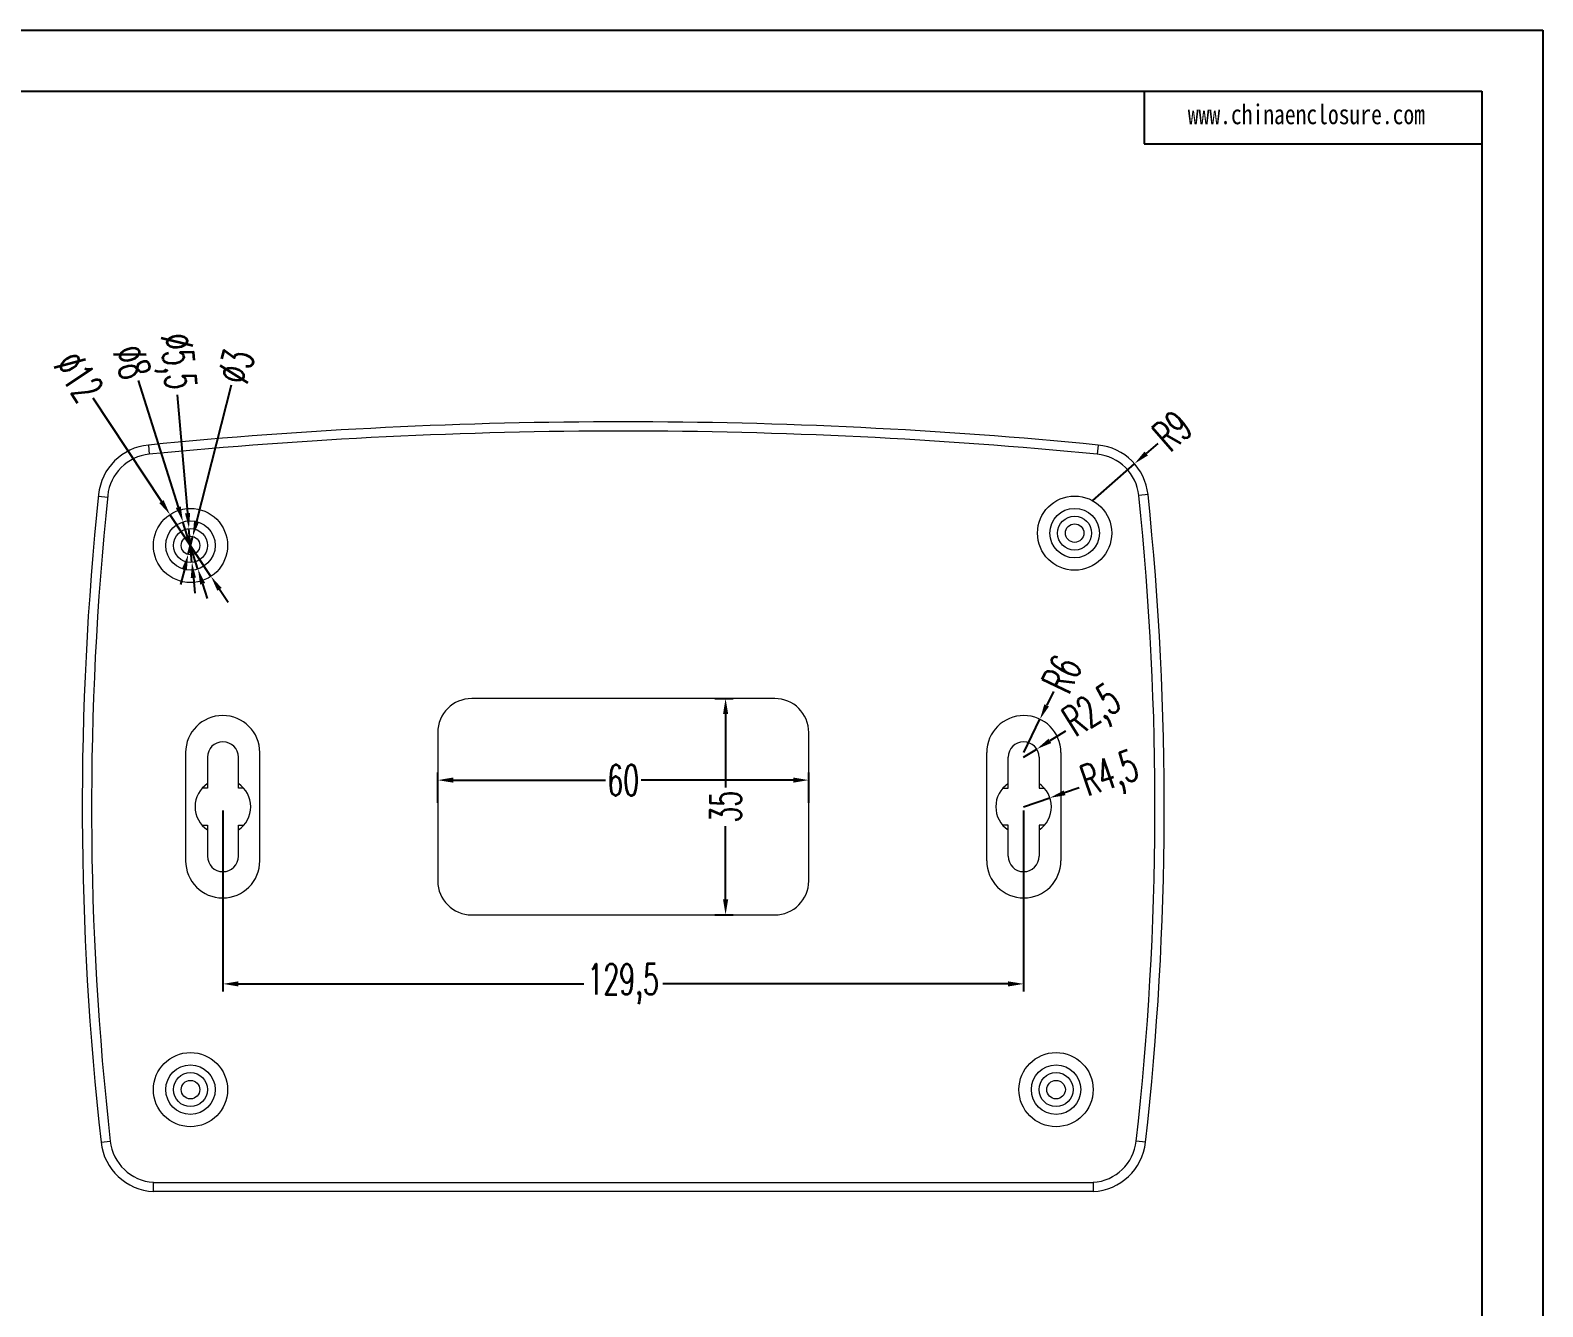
# Model space of a CAD drawing. Header units: inches. Extents: x 2104 to 4068, y 410 to 1569.
# Drawn here: x 3139.8 to 3384.4, y 616.2 to 822.7 of the extents above; entities that cross this region are included whole.
import ezdxf

# ---------------------------------------------------------------- set-up
doc = ezdxf.new("R2010")
doc.units = ezdxf.units.IN
doc.layers.add('文字', color=81, linetype='Continuous')
doc.styles.add('SLDTEXTSTYLE2', font='TXT', dxfattribs={"width": 0.6, "bigfont": 'bigfont'})
doc.styles.add('宋体', font='', dxfattribs={"width": 0.8, "height": 3.5})
doc.styles.get('宋体').set_extended_font_data('SimSun')
doc.dimstyles.new('5', dxfattribs={"dimtxt": 5, "dimasz": 2.5, "dimexe": 1.25, "dimexo": 0.625, "dimtad": 0, "dimzin": 12, "dimtxsty": 'SLDTEXTSTYLE2', "dimcen": 2.5, "dimclrd": 3, "dimclre": 3, "dimclrt": 256, "dimadec": 0, "dimazin": 0, "dimtfac": 1, "dimtmove": 0, "dimatfit": 3, "dimfxl": 1, "dimarcsym": 0})

# ---------------------------------------------------------------- blocks, each defined once
blk = doc.blocks.new('*D53')
at = {"color": 3, "lineweight": -2}
for p, q in [((3149.87, 763.21), (3160.98, 746.43)), ((3168.99, 734.34), (3162.36, 744.34)), ((3170.37, 732.25), (3171.75, 730.17))]:
    blk.add_line(p, q, dxfattribs=at)
at = {"color": 3}
for points in [[(3161.33, 746.66), (3160.63, 746.2), (3162.36, 744.34)], [(3170.71, 732.48), (3170.02, 732.02), (3168.99, 734.34)]]:
    blk.add_solid(points, dxfattribs=at)
at = {"layer": 'Defpoints', "color": 0}
for p in [(3162.36, 744.34), (3168.99, 734.34)]:
    blk.add_point(p, dxfattribs=at)
at = {"insert": (3147.59, 766.65), "char_height": 5, "attachment_point": 5, "rotation": 303.5078, "style": 'SLDTEXTSTYLE2'}
blk.add_mtext('∅12', dxfattribs=at)
blk = doc.blocks.new('*D54')
at = {"color": 3, "lineweight": -2}
for p, q in [((3157.19, 766.04), (3163.71, 745.53)), ((3166.88, 735.53), (3164.46, 743.15)), ((3167.64, 733.14), (3168.4, 730.76))]:
    blk.add_line(p, q, dxfattribs=at)
at = {"color": 3}
for points in [[(3164.1, 745.66), (3163.31, 745.41), (3164.46, 743.15)], [(3168.04, 733.27), (3167.24, 733.02), (3166.88, 735.53)]]:
    blk.add_solid(points, dxfattribs=at)
at = {"layer": 'Defpoints', "color": 0}
for p in [(3164.46, 743.15), (3166.88, 735.53)]:
    blk.add_point(p, dxfattribs=at)
at = {"insert": (3156.25, 769.02), "char_height": 5, "attachment_point": 5, "rotation": 287.6205, "style": 'SLDTEXTSTYLE2'}
blk.add_mtext('∅8', dxfattribs=at)
blk = doc.blocks.new('*D55')
at = {"color": 3, "lineweight": -2}
for p, q in [((3163.51, 763.68), (3165.21, 744.57)), ((3165.92, 736.6), (3165.43, 742.08)), ((3166.14, 734.11), (3166.36, 731.62))]:
    blk.add_line(p, q, dxfattribs=at)
at = {"color": 3}
for points in [[(3165.62, 744.6), (3164.79, 744.53), (3165.43, 742.08)], [(3166.55, 734.15), (3165.72, 734.07), (3165.92, 736.6)]]:
    blk.add_solid(points, dxfattribs=at)
at = {"layer": 'Defpoints', "color": 0}
for p in [(3165.43, 742.08), (3165.92, 736.6)]:
    blk.add_point(p, dxfattribs=at)
at = {"insert": (3163.04, 769.03), "char_height": 5, "attachment_point": 5, "rotation": 275.0737, "style": 'SLDTEXTSTYLE2'}
blk.add_mtext('∅5,5', dxfattribs=at)
blk = doc.blocks.new('*D56')
at = {"color": 3, "lineweight": -2}
for p, q in [((3172.26, 765.27), (3166.66, 743.21)), ((3165.3, 737.88), (3166.04, 740.79)), ((3164.69, 735.46), (3164.07, 733.04))]:
    blk.add_line(p, q, dxfattribs=at)
at = {"color": 3}
for points in [[(3166.25, 743.32), (3167.06, 743.11), (3166.04, 740.79)], [(3164.28, 735.56), (3165.09, 735.36), (3165.3, 737.88)]]:
    blk.add_solid(points, dxfattribs=at)
at = {"layer": 'Defpoints', "color": 0}
for p in [(3166.04, 740.79), (3165.3, 737.88)]:
    blk.add_point(p, dxfattribs=at)
at = {"insert": (3173.03, 768.29), "char_height": 5, "attachment_point": 5, "rotation": 75.7483, "style": 'SLDTEXTSTYLE2'}
blk.add_mtext('∅3', dxfattribs=at)
blk = doc.blocks.new('*D58')
at = {"color": 3, "lineweight": -2}
for p, q in [((3205.67, 697.71), (3205.67, 702.64)), ((3265.67, 697.71), (3265.67, 702.64)), ((3208.17, 701.39), (3232.8, 701.39)), ((3263.17, 701.39), (3238.55, 701.39))]:
    blk.add_line(p, q, dxfattribs=at)
at = {"color": 3}
for points in [[(3208.17, 701.81), (3208.17, 700.98), (3205.67, 701.39)], [(3263.17, 701.81), (3263.17, 700.98), (3265.67, 701.39)]]:
    blk.add_solid(points, dxfattribs=at)
at = {"layer": 'Defpoints', "color": 0}
for p in [(3265.67, 701.39), (3205.67, 697.09), (3265.67, 697.09)]:
    blk.add_point(p, dxfattribs=at)
at = {"insert": (3235.67, 701.39), "char_height": 5, "attachment_point": 5, "style": 'SLDTEXTSTYLE2'}
blk.add_mtext('60', dxfattribs=at)
blk = doc.blocks.new('*D59')
at = {"color": 3, "lineweight": -2}
for p, q in [((3250.47, 714.59), (3253.47, 714.59)), ((3252.22, 712.09), (3252.22, 700.21)), ((3252.22, 682.09), (3252.22, 693.96)), ((3250.47, 679.59), (3253.47, 679.59))]:
    blk.add_line(p, q, dxfattribs=at)
at = {"color": 3}
for points in [[(3251.81, 712.09), (3252.64, 712.09), (3252.22, 714.59)], [(3251.81, 682.09), (3252.64, 682.09), (3252.22, 679.59)]]:
    blk.add_solid(points, dxfattribs=at)
at = {"layer": 'Defpoints', "color": 0}
for p in [(3249.85, 714.59), (3249.85, 679.59), (3252.22, 679.59)]:
    blk.add_point(p, dxfattribs=at)
at = {"insert": (3252.22, 697.09), "char_height": 5, "attachment_point": 5, "rotation": 90, "style": 'SLDTEXTSTYLE2'}
blk.add_mtext('35', dxfattribs=at)
blk = doc.blocks.new('*D60')
at = {"color": 3, "lineweight": -2}
for p, q in [((3305.25, 715.74), (3304.16, 713.49)), ((3300.46, 705.84), (3303.07, 711.24))]:
    blk.add_line(p, q, dxfattribs=at)
at = {"color": 3}
blk.add_solid([(3303.78, 713.67), (3304.53, 713.31), (3303.07, 711.24)], dxfattribs=at)
at = {"layer": 'Defpoints', "color": 0}
for p in [(3303.07, 711.24), (3300.46, 705.84)]:
    blk.add_point(p, dxfattribs=at)
at = {"insert": (3306.61, 718.55), "char_height": 5, "attachment_point": 5, "rotation": 64.1893, "style": 'SLDTEXTSTYLE2'}
blk.add_mtext('R6', dxfattribs=at)
blk = doc.blocks.new('*D61')
at = {"color": 3, "lineweight": -2}
for p, q in [((3307.19, 709.3), (3304.67, 707.73)), ((3300.42, 705.09), (3302.55, 706.41))]:
    blk.add_line(p, q, dxfattribs=at)
at = {"color": 3}
blk.add_solid([(3304.45, 708.09), (3304.89, 707.38), (3302.55, 706.41)], dxfattribs=at)
at = {"layer": 'Defpoints', "color": 0}
for p in [(3300.42, 705.09), (3302.55, 706.41)]:
    blk.add_point(p, dxfattribs=at)
at = {"insert": (3311.76, 712.15), "char_height": 5, "attachment_point": 5, "rotation": 31.9169, "style": 'SLDTEXTSTYLE2'}
blk.add_mtext('R2,5', dxfattribs=at)
blk = doc.blocks.new('*D62')
at = {"color": 3, "lineweight": -2}
for p, q in [((3309.42, 700.14), (3307.05, 699.34)), ((3300.42, 697.09), (3304.68, 698.53))]:
    blk.add_line(p, q, dxfattribs=at)
at = {"color": 3}
blk.add_solid([(3306.92, 699.73), (3307.19, 698.94), (3304.68, 698.53)], dxfattribs=at)
at = {"layer": 'Defpoints', "color": 0}
for p in [(3304.68, 698.53), (3300.42, 697.09)]:
    blk.add_point(p, dxfattribs=at)
at = {"insert": (3314.51, 701.87), "char_height": 5, "attachment_point": 5, "rotation": 18.7414, "style": 'SLDTEXTSTYLE2'}
blk.add_mtext('R4,5', dxfattribs=at)
blk = doc.blocks.new('*D63')
at = {"color": 3, "lineweight": -2}
for p, q in [((3322.12, 755.85), (3320.24, 754.21)), ((3311.6, 746.63), (3318.36, 752.56))]:
    blk.add_line(p, q, dxfattribs=at)
at = {"color": 3}
blk.add_solid([(3319.97, 754.52), (3320.52, 753.89), (3318.36, 752.56)], dxfattribs=at)
at = {"layer": 'Defpoints', "color": 0}
for p in [(3318.36, 752.56), (3311.6, 746.63)]:
    blk.add_point(p, dxfattribs=at)
at = {"insert": (3324.47, 757.91), "char_height": 5, "attachment_point": 5, "rotation": 41.2325, "style": 'SLDTEXTSTYLE2'}
blk.add_mtext('R9', dxfattribs=at)
blk = doc.blocks.new('*D102')
at = {"color": 3, "lineweight": -2}
for p, q in [((3170.92, 696.46), (3170.92, 667.19)), ((3300.42, 696.46), (3300.42, 667.19)), ((3173.42, 668.44), (3229.3, 668.44)), ((3297.92, 668.44), (3242.05, 668.44))]:
    blk.add_line(p, q, dxfattribs=at)
at = {"color": 3}
for points in [[(3173.42, 668.85), (3173.42, 668.02), (3170.92, 668.44)], [(3297.92, 668.85), (3297.92, 668.02), (3300.42, 668.44)]]:
    blk.add_solid(points, dxfattribs=at)
at = {"layer": 'Defpoints', "color": 0}
for p in [(3170.92, 697.09), (3300.42, 697.09), (3300.42, 668.44)]:
    blk.add_point(p, dxfattribs=at)
at = {"insert": (3235.67, 668.44), "char_height": 5, "attachment_point": 5, "style": 'SLDTEXTSTYLE2'}
blk.add_mtext('129,5', dxfattribs=at)

msp = doc.modelspace()

# ---------------------------------------------------------------- linework, layer by layer
for p, q in [((2800.485, 822.657), (3384.387, 822.657)), ((3384.387, 822.657), (3384.387, 409.797)), ((2815.594, 812.827), (3374.557, 812.827)), ((3319.946, 812.827), (3319.946, 804.294)), ((3374.557, 812.827), (3374.557, 419.627)), ((3319.946, 804.294), (3374.557, 804.294))]:
    msp.add_line(p, q)
at = {"color": 7, "linetype": 'Continuous', "lineweight": 15}
for p, q in [((3158.873, 755.583), (3159.019, 754.091)), ((3312.474, 755.583), (3312.328, 754.091)), ((3150.799, 747.31), (3152.291, 747.155)), ((3320.547, 747.56), (3319.055, 747.405)), ((3260.173, 714.588), (3211.173, 714.588)), ((3205.673, 709.088), (3205.673, 685.088)), ((3265.673, 685.088), (3265.673, 709.088)), ((3164.89, 705.838), (3164.89, 688.338)), ((3168.423, 705.088), (3168.423, 700.83)), ((3173.423, 700.83), (3173.423, 705.088)), ((3176.89, 688.338), (3176.89, 705.838)), ((3294.456, 688.338), (3294.456, 705.838)), ((3297.923, 700.83), (3297.923, 705.088)), ((3302.923, 705.088), (3302.923, 700.83)), ((3306.456, 705.838), (3306.456, 688.338)), ((3168.423, 700.088), (3167.569, 700.088)), ((3168.423, 700.83), (3168.423, 700.088)), ((3173.423, 700.088), (3173.423, 700.83)), ((3174.277, 700.088), (3173.423, 700.088)), ((3297.069, 700.088), (3297.923, 700.088)), ((3297.923, 700.088), (3297.923, 700.83)), ((3302.923, 700.83), (3302.923, 700.088)), ((3302.923, 700.088), (3303.777, 700.088)), ((3167.569, 694.088), (3168.423, 694.088)), ((3168.423, 694.088), (3168.423, 693.346)), ((3168.423, 693.346), (3168.423, 689.088)), ((3173.423, 693.346), (3173.423, 694.088)), ((3173.423, 694.088), (3174.277, 694.088)), ((3173.423, 689.088), (3173.423, 693.346)), ((3297.923, 694.088), (3297.069, 694.088)), ((3297.923, 693.346), (3297.923, 694.088)), ((3297.923, 689.088), (3297.923, 693.346)), ((3302.923, 694.088), (3302.923, 693.346)), ((3303.777, 694.088), (3302.923, 694.088)), ((3302.923, 693.346), (3302.923, 689.088)), ((3211.173, 679.588), (3260.173, 679.588)), ((3151.209, 642.834), (3152.699, 643.001)), ((3320.138, 642.834), (3318.647, 643.001)), ((3159.673, 636.353), (3159.673, 636.338)), ((3159.673, 636.338), (3311.673, 636.338)), ((3159.673, 634.838), (3159.673, 636.338)), ((3311.673, 636.338), (3311.673, 636.353)), ((3311.673, 636.338), (3311.673, 634.838)), ((3311.673, 634.838), (3159.673, 634.838))]:
    msp.add_line(p, q, dxfattribs=at)
for centre, radius in [((3308.673, 741.338), 6), ((3165.673, 739.338), 6), ((3308.673, 741.338), 4), ((3308.673, 741.338), 2.75), ((3165.673, 739.338), 4), ((3165.673, 739.338), 2.75), ((3308.673, 741.338), 1.5), ((3165.673, 739.338), 1.5), ((3165.673, 651.338), 6), ((3305.673, 651.338), 6), ((3165.673, 651.338), 4), ((3165.673, 651.338), 2.75), ((3305.673, 651.338), 4), ((3305.673, 651.338), 2.75), ((3165.673, 651.338), 1.5), ((3305.673, 651.338), 1.5)]:
    msp.add_circle(centre, radius, dxfattribs=at)
for centre, radius, start, end in [((3235.673, -28.021), 787.359, 84.402353, 95.597647), ((3235.673, -28.021), 785.859, 84.402353, 95.597647), ((3159.75, 746.626), 9, 95.59765, 174.04366), ((3159.75, 746.626), 7.5, 95.59765, 174.04366), ((3311.596, 746.626), 7.5, 5.95634, 84.40235), ((3311.596, 746.626), 9, 5.95634, 84.40235), ((3634.556, 697.088), 486.383, 174.04366, 186.40443), ((3634.556, 697.088), 484.883, 174.04366, 186.40443), ((2836.79, 697.088), 484.883, 353.59557, 5.95634), ((2836.79, 697.088), 486.383, 353.59557, 5.95634), ((3211.173, 709.088), 5.5, 90, 180), ((3260.173, 709.088), 5.5, 0, 90), ((3170.89, 705.838), 6, 0, 180), ((3300.456, 705.838), 6, 0, 180), ((3170.923, 705.088), 2.5, 0, 180), ((3300.423, 705.088), 2.5, 0, 180), ((3170.923, 697.088), 4.5, 123.74899, 236.25101), ((3170.923, 697.088), 4.5, 303.74899, 56.25101), ((3300.423, 697.088), 4.5, 123.74899, 236.25101), ((3300.423, 697.088), 4.5, 303.74899, 56.25101), ((3170.89, 688.338), 6, 180, 0), ((3170.923, 689.088), 2.5, 180, 0), ((3300.456, 688.338), 6, 180, 0), ((3300.423, 689.088), 2.5, 180, 0), ((3211.173, 685.088), 5.5, 180, 270), ((3260.173, 685.088), 5.5, 270, 0), ((3160.152, 643.838), 9, 186.40443, 266.94787), ((3160.152, 643.838), 7.5, 186.40443, 266.33668), ((3311.194, 643.838), 7.5, 273.66332, 353.59557), ((3311.194, 643.838), 9, 273.05213, 353.59557)]:
    msp.add_arc(centre, radius, start, end, dxfattribs=at)

# ---------------------------------------------------------------- texts
at = {"layer": '文字', "color": 0, "insert": (3326.981, 810.666), "char_height": 3.20385, "width": 56.28861, "attachment_point": 1, "style": '宋体'}
msp.add_mtext('www.chinaenclosure.com', dxfattribs=at)

# ---------------------------------------------------------------- dimensions: what is measured, and where the dimension line sits
for p1, p2, picture, middle in [((3165.916, 736.599), (3165.43, 742.077), '*D55', (3163.037, 769.03)), ((3168.986, 734.335), (3162.361, 744.341), '*D53', (3147.592, 766.648)), ((3166.884, 735.526), (3164.462, 743.15), '*D54', (3156.247, 769.017)), ((3165.304, 737.884), (3166.042, 740.792), '*D56', (3173.028, 768.295))]:
    dim = msp.add_diameter_dim_2p(p1=p1, p2=p2, dimstyle='5')
    dim.commit()
    dim.dimension.update_dxf_attribs({"geometry": picture, "text_midpoint": middle, "dimtype": 163})
for center, mpoint, picture, middle in [((3311.596, 746.626), (3318.364, 752.558), '*D63', (3324.475, 757.914)), ((3300.456, 705.838), (3303.069, 711.239), '*D60', (3306.606, 718.554)), ((3300.423, 697.088), (3304.685, 698.534), '*D62', (3314.51, 701.867))]:
    dim = msp.add_radius_dim(center=center, mpoint=mpoint, dimstyle='5')
    dim.commit()
    dim.dimension.update_dxf_attribs({"geometry": picture, "text_midpoint": middle})
dim = msp.add_radius_dim(center=(3300.423, 705.088), mpoint=(3302.545, 706.41), dimstyle='5')
dim.commit()
dim.dimension.update_dxf_attribs({"geometry": '*D61', "text_midpoint": (3311.756, 712.147), "dimtype": 164})
dim = msp.add_linear_dim(base=(3252.223, 679.588), p1=(3249.846, 714.588), p2=(3249.846, 679.588), angle=90, dimstyle='5')
dim.commit()
dim.dimension.update_dxf_attribs({"geometry": '*D59', "text_midpoint": (3252.223, 697.088)})
for base, p1, p2, picture, middle in [((3265.673, 701.393), (3205.673, 697.088), (3265.673, 697.088), '*D58', (3235.673, 701.393)), ((3300.423, 668.436), (3170.923, 697.088), (3300.423, 697.088), '*D102', (3235.673, 668.436))]:
    dim = msp.add_linear_dim(base=base, p1=p1, p2=p2, dimstyle='5')
    dim.commit()
    dim.dimension.update_dxf_attribs({"geometry": picture, "text_midpoint": middle})

doc.saveas('drawing.dxf')
